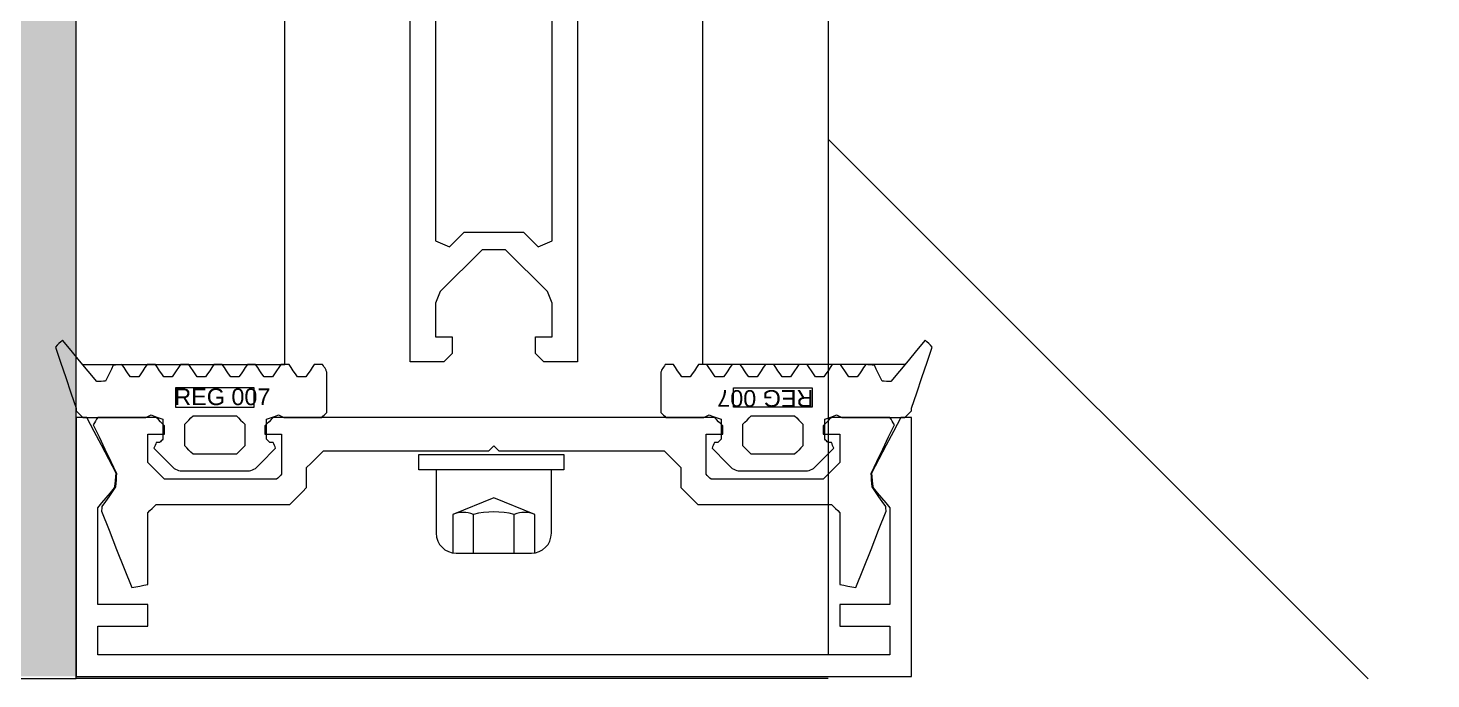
# Model space of a CAD drawing. Header units: millimetres. Extents: x -68946 to 690821, y -552984 to 293768.
# Drawn here: x 132755 to 132839, y -218780.9 to -218742 of the extents above; entities that cross this region are included whole.
import ezdxf

# ---------------------------------------------------------------- set-up
doc = ezdxf.new("R2010")
doc.units = ezdxf.units.MM
for name, color, linetype, lineweight in [('A-GLAZ-CWMG-MCUT', 250, 'Continuous', 9), ('A-GLAZ-CWMG-OTLN', 250, 'Continuous', 5), ('G-XREF-____-OTLN', 250, 'Continuous', 9), ('I-WALL-____-OTLN', 250, 'Continuous', 9), ('S-COLS-____-MCUT', 250, 'Continuous', 25), ('S-COLS-____-OTLN', 250, 'Continuous', 9)]:
    doc.layers.add(name, color=color, linetype=linetype, lineweight=lineweight)
doc.styles.add('Arial', font='arial.ttf', dxfattribs={"height": 1})

# ---------------------------------------------------------------- blocks, each defined once
blk = doc.blocks.new('Прямоугольный импост - Рядовой 50х200-40428490-АР1_Маркировочный план 3 этажа секция 2_3')
at = {"layer": 'A-GLAZ-CWMG-OTLN'}
blk.add_hatch(color=10, dxfattribs=at).paths.add_polyline_path([(82100, 39775.024), (83085, 39775.154), (83085, 39975.024), (82100, 39975.024), (82100, 39775.154)])
at = {"layer": 'A-GLAZ-CWMG-MCUT', "lineweight": 5}
for p, q in [((83085, 39775.024), (83085, 39839.168)), ((82100, 39775.024), (83085, 39775.024))]:
    blk.add_line(p, q, dxfattribs=at)
blk = doc.blocks.new('Прямоугольный импост - 200_dwg-17677014-АР1_Маркировочный план 3 этажа секция 2_3')
at = {"layer": 'G-XREF-____-OTLN'}
for p, q in [((227995.227, 196719.511), (227995.227, 196721.831)), ((227997.677, 196719.511), (227997.677, 196721.831)), ((227994.193, 196719.511), (227998.711, 196719.511))]:
    blk.add_line(p, q, dxfattribs=at)
at = {"layer": 'G-XREF-____-OTLN', "flags": 128}
for points in [[(228001.452, 196764.968), (228001.452, 196730.967), (227999.452, 196730.967), (227998.952, 196731.467), (227998.952, 196732.467), (227999.952, 196732.467), (227999.952, 196734.468), (227999.659, 196735.175), (227997.159, 196737.675), (227995.745, 196737.675), (227993.245, 196735.175), (227992.952, 196734.468), (227992.952, 196732.467), (227993.952, 196732.467), (227993.952, 196731.467), (227993.452, 196730.967), (227991.452, 196730.967), (227991.452, 196764.968)], [(227971.852, 196730.798), (227983.952, 196730.798), (227983.952, 196772.798), (227982.452, 196772.798)], [(228021.053, 196730.798), (228008.952, 196730.798), (228008.952, 196772.798), (228010.452, 196772.798)], [(227970.64, 196732.263), (227970.534, 196732.159), (227970.427, 196732.055), (227970.321, 196731.951), (227970.214, 196731.847)], [(227970.214, 196731.847), (227970.524, 196730.934), (227970.833, 196730.021), (227971.143, 196729.109), (227971.452, 196728.196)], [(227972.687, 196729.788), (227972.176, 196730.407), (227971.664, 196731.025), (227971.152, 196731.644), (227970.64, 196732.263)], [(228022.264, 196732.263), (228021.752, 196731.644), (228021.241, 196731.025), (228020.729, 196730.407), (228020.217, 196729.788)], [(228021.452, 196728.196), (228021.762, 196729.109), (228022.071, 196730.021), (228022.381, 196730.934), (228022.69, 196731.847)], [(228022.69, 196731.847), (228022.584, 196731.951), (228022.477, 196732.055), (228022.371, 196732.159), (228022.264, 196732.263)], [(227973.682, 196730.759), (227973.567, 196730.519), (227973.452, 196730.279), (227973.338, 196730.039), (227973.223, 196729.8)], [(227974.2, 196730.798), (227974.07, 196730.788), (227973.941, 196730.778), (227973.811, 196730.768), (227973.682, 196730.759)], [(227974.705, 196730.06), (227974.578, 196730.244), (227974.452, 196730.429), (227974.326, 196730.614), (227974.2, 196730.798)], [(227975.2, 196730.06), (227975.076, 196730.06), (227974.952, 196730.06), (227974.828, 196730.06), (227974.705, 196730.06)], [(227975.705, 196730.798), (227975.578, 196730.614), (227975.452, 196730.429), (227975.326, 196730.244), (227975.2, 196730.06)], [(227976.2, 196730.798), (227976.076, 196730.798), (227975.952, 196730.798), (227975.828, 196730.798), (227975.705, 196730.798)], [(227976.705, 196730.06), (227976.578, 196730.244), (227976.452, 196730.429), (227976.326, 196730.614), (227976.2, 196730.798)], [(227977.2, 196730.06), (227977.076, 196730.06), (227976.952, 196730.06), (227976.828, 196730.06), (227976.705, 196730.06)], [(227977.705, 196730.798), (227977.578, 196730.614), (227977.452, 196730.429), (227977.326, 196730.244), (227977.2, 196730.06)], [(227978.2, 196730.798), (227978.076, 196730.798), (227977.952, 196730.798), (227977.828, 196730.798), (227977.705, 196730.798)], [(227978.705, 196730.06), (227978.578, 196730.244), (227978.452, 196730.429), (227978.326, 196730.614), (227978.2, 196730.798)], [(227979.2, 196730.06), (227979.076, 196730.06), (227978.952, 196730.06), (227978.828, 196730.06), (227978.705, 196730.06)], [(227979.705, 196730.798), (227979.578, 196730.614), (227979.452, 196730.429), (227979.326, 196730.244), (227979.2, 196730.06)], [(227980.2, 196730.798), (227980.076, 196730.798), (227979.952, 196730.798), (227979.828, 196730.798), (227979.705, 196730.798)], [(227980.705, 196730.06), (227980.578, 196730.244), (227980.452, 196730.429), (227980.326, 196730.614), (227980.2, 196730.798)], [(227981.2, 196730.06), (227981.076, 196730.06), (227980.952, 196730.06), (227980.828, 196730.06), (227980.705, 196730.06)], [(227981.705, 196730.798), (227981.578, 196730.614), (227981.452, 196730.429), (227981.326, 196730.244), (227981.2, 196730.06)], [(227982.2, 196730.798), (227982.076, 196730.798), (227981.952, 196730.798), (227981.828, 196730.798), (227981.705, 196730.798)], [(227982.705, 196730.06), (227982.578, 196730.244), (227982.452, 196730.429), (227982.326, 196730.614), (227982.2, 196730.798)], [(227983.2, 196730.06), (227983.076, 196730.06), (227982.952, 196730.06), (227982.828, 196730.06), (227982.705, 196730.06)], [(227983.705, 196730.798), (227983.578, 196730.614), (227983.452, 196730.429), (227983.326, 196730.244), (227983.2, 196730.06)], [(227984.2, 196730.798), (227984.076, 196730.798), (227983.952, 196730.798), (227983.828, 196730.798), (227983.705, 196730.798)], [(227984.705, 196730.06), (227984.578, 196730.244), (227984.452, 196730.429), (227984.326, 196730.614), (227984.2, 196730.798)], [(227985.2, 196730.06), (227985.076, 196730.06), (227984.952, 196730.06), (227984.828, 196730.06), (227984.705, 196730.06)], [(227985.705, 196730.798), (227985.578, 196730.614), (227985.452, 196730.429), (227985.326, 196730.244), (227985.2, 196730.06)], [(227986.2, 196730.798), (227986.076, 196730.798), (227985.952, 196730.798), (227985.828, 196730.798), (227985.705, 196730.798)], [(227986.4, 196730.506), (227986.35, 196730.579), (227986.3, 196730.652), (227986.25, 196730.725), (227986.2, 196730.798)], [(227986.452, 196730.336), (227986.439, 196730.379), (227986.426, 196730.421), (227986.413, 196730.463), (227986.4, 196730.506)], [(227986.452, 196727.929), (227986.452, 196728.531), (227986.452, 196729.133), (227986.452, 196729.735), (227986.452, 196730.336)], [(228006.505, 196730.506), (228006.491, 196730.463), (228006.478, 196730.421), (228006.465, 196730.379), (228006.452, 196730.336)], [(228006.452, 196730.336), (228006.452, 196729.735), (228006.452, 196729.133), (228006.452, 196728.531), (228006.452, 196727.929)], [(228006.705, 196730.798), (228006.655, 196730.725), (228006.605, 196730.652), (228006.555, 196730.579), (228006.505, 196730.506)], [(228007.2, 196730.798), (228007.076, 196730.798), (228006.952, 196730.798), (228006.828, 196730.798), (228006.705, 196730.798)], [(228007.705, 196730.06), (228007.578, 196730.244), (228007.452, 196730.429), (228007.326, 196730.614), (228007.2, 196730.798)], [(228008.2, 196730.06), (228008.076, 196730.06), (228007.952, 196730.06), (228007.828, 196730.06), (228007.705, 196730.06)], [(228008.705, 196730.798), (228008.578, 196730.614), (228008.452, 196730.429), (228008.326, 196730.244), (228008.2, 196730.06)], [(228009.2, 196730.798), (228009.076, 196730.798), (228008.952, 196730.798), (228008.828, 196730.798), (228008.705, 196730.798)], [(228009.705, 196730.06), (228009.578, 196730.244), (228009.452, 196730.429), (228009.326, 196730.614), (228009.2, 196730.798)], [(228010.2, 196730.06), (228010.076, 196730.06), (228009.952, 196730.06), (228009.828, 196730.06), (228009.705, 196730.06)], [(228010.705, 196730.798), (228010.578, 196730.614), (228010.452, 196730.429), (228010.326, 196730.244), (228010.2, 196730.06)], [(228011.2, 196730.798), (228011.076, 196730.798), (228010.952, 196730.798), (228010.828, 196730.798), (228010.705, 196730.798)], [(228011.705, 196730.06), (228011.578, 196730.244), (228011.452, 196730.429), (228011.326, 196730.614), (228011.2, 196730.798)], [(228012.2, 196730.06), (228012.076, 196730.06), (228011.952, 196730.06), (228011.828, 196730.06), (228011.705, 196730.06)], [(228012.705, 196730.798), (228012.578, 196730.614), (228012.452, 196730.429), (228012.326, 196730.244), (228012.2, 196730.06)], [(228013.2, 196730.798), (228013.076, 196730.798), (228012.952, 196730.798), (228012.828, 196730.798), (228012.705, 196730.798)], [(228013.705, 196730.06), (228013.578, 196730.244), (228013.452, 196730.429), (228013.326, 196730.614), (228013.2, 196730.798)], [(228014.2, 196730.06), (228014.076, 196730.06), (228013.952, 196730.06), (228013.828, 196730.06), (228013.705, 196730.06)], [(228014.705, 196730.798), (228014.578, 196730.614), (228014.452, 196730.429), (228014.326, 196730.244), (228014.2, 196730.06)], [(228015.2, 196730.798), (228015.076, 196730.798), (228014.952, 196730.798), (228014.828, 196730.798), (228014.705, 196730.798)], [(228015.705, 196730.06), (228015.578, 196730.244), (228015.452, 196730.429), (228015.326, 196730.614), (228015.2, 196730.798)], [(228016.2, 196730.06), (228016.076, 196730.06), (228015.952, 196730.06), (228015.828, 196730.06), (228015.705, 196730.06)], [(228016.705, 196730.798), (228016.578, 196730.614), (228016.452, 196730.429), (228016.326, 196730.244), (228016.2, 196730.06)], [(228017.2, 196730.798), (228017.076, 196730.798), (228016.952, 196730.798), (228016.828, 196730.798), (228016.705, 196730.798)], [(228017.705, 196730.06), (228017.578, 196730.244), (228017.452, 196730.429), (228017.326, 196730.614), (228017.2, 196730.798)], [(228018.2, 196730.06), (228018.076, 196730.06), (228017.952, 196730.06), (228017.828, 196730.06), (228017.705, 196730.06)], [(228018.705, 196730.798), (228018.578, 196730.614), (228018.452, 196730.429), (228018.326, 196730.244), (228018.2, 196730.06)], [(228019.223, 196730.759), (228019.093, 196730.768), (228018.964, 196730.778), (228018.834, 196730.788), (228018.705, 196730.798)], [(228019.682, 196729.8), (228019.567, 196730.039), (228019.452, 196730.279), (228019.338, 196730.519), (228019.223, 196730.759)], [(227973.223, 196729.8), (227973.089, 196729.797), (227972.955, 196729.794), (227972.821, 196729.791), (227972.687, 196729.788)], [(228020.217, 196729.788), (228020.083, 196729.791), (228019.949, 196729.794), (228019.815, 196729.797), (228019.682, 196729.8)], [(227971.452, 196728.196), (227971.452, 196728.154), (227971.452, 196728.113), (227971.452, 196728.071), (227971.452, 196728.029)], [(227971.452, 196728.029), (227971.552, 196727.929), (227971.652, 196727.829), (227971.752, 196727.729), (227971.852, 196727.629)], [(227972.093, 196727.629), (227971.933, 196727.629), (227971.772, 196727.629), (227971.612, 196727.629), (227971.452, 196727.629)], [(227971.452, 196727.629), (227971.452, 196723.754), (227971.452, 196719.879), (227971.452, 196716.004), (227971.452, 196712.129)], [(227971.852, 196727.629), (227972.796, 196727.629), (227973.739, 196727.629), (227974.682, 196727.629), (227975.626, 196727.629)], [(227973.859, 196724.304), (227973.417, 196725.136), (227972.976, 196725.967), (227972.534, 196726.798), (227972.093, 196727.629)], [(227972.752, 196727.629), (227972.684, 196727.522), (227972.617, 196727.415), (227972.549, 196727.307), (227972.481, 196727.2)], [(227976.252, 196727.629), (227975.377, 196727.629), (227974.502, 196727.629), (227973.627, 196727.629), (227972.752, 196727.629)], [(227975.626, 196727.629), (227975.704, 196727.667), (227975.782, 196727.705), (227975.861, 196727.742), (227975.939, 196727.78)], [(227975.939, 196727.78), (227976.117, 196727.718), (227976.296, 196727.656), (227976.474, 196727.594), (227976.652, 196727.531)], [(227976.752, 196727.129), (227976.627, 196727.254), (227976.502, 196727.379), (227976.377, 196727.504), (227976.252, 196727.629)], [(227976.652, 196727.531), (227976.652, 196727.231), (227976.652, 196726.93), (227976.652, 196726.63), (227976.652, 196726.329)], [(227977.952, 196727.229), (227978.077, 196727.354), (227978.202, 196727.479), (227978.327, 196727.604), (227978.452, 196727.729)], [(227978.452, 196727.729), (227979.102, 196727.729), (227979.752, 196727.729), (227980.402, 196727.729), (227981.052, 196727.729)], [(227981.052, 196727.729), (227981.177, 196727.604), (227981.302, 196727.479), (227981.427, 196727.354), (227981.552, 196727.229)], [(227983.252, 196727.629), (227983.127, 196727.504), (227983.002, 196727.379), (227982.877, 196727.254), (227982.752, 196727.129)], [(227982.852, 196727.531), (227983.031, 196727.594), (227983.209, 196727.656), (227983.387, 196727.718), (227983.565, 196727.78)], [(227982.852, 196726.329), (227982.852, 196726.63), (227982.852, 196726.93), (227982.852, 196727.231), (227982.852, 196727.531)], [(228009.652, 196727.629), (228003.052, 196727.629), (227996.452, 196727.629), (227989.852, 196727.629), (227983.252, 196727.629)], [(227983.565, 196727.78), (227983.644, 196727.742), (227983.722, 196727.705), (227983.8, 196727.667), (227983.879, 196727.629)], [(227983.879, 196727.629), (227984.447, 196727.629), (227985.015, 196727.629), (227985.584, 196727.629), (227986.152, 196727.629)], [(227986.152, 196727.629), (227986.227, 196727.704), (227986.302, 196727.779), (227986.377, 196727.854), (227986.452, 196727.929)], [(228006.452, 196727.929), (228006.527, 196727.854), (228006.602, 196727.779), (228006.677, 196727.704), (228006.752, 196727.629)], [(228006.752, 196727.629), (228007.321, 196727.629), (228007.889, 196727.629), (228008.457, 196727.629), (228009.026, 196727.629)], [(228009.026, 196727.629), (228009.104, 196727.667), (228009.182, 196727.705), (228009.261, 196727.742), (228009.339, 196727.78)], [(228009.339, 196727.78), (228009.517, 196727.718), (228009.696, 196727.656), (228009.874, 196727.594), (228010.052, 196727.531)], [(228010.152, 196727.129), (228010.027, 196727.254), (228009.902, 196727.379), (228009.777, 196727.504), (228009.652, 196727.629)], [(228010.052, 196727.531), (228010.052, 196727.231), (228010.052, 196726.93), (228010.052, 196726.63), (228010.052, 196726.329)], [(228011.352, 196727.229), (228011.477, 196727.354), (228011.602, 196727.479), (228011.727, 196727.604), (228011.852, 196727.729)], [(228011.852, 196727.729), (228012.502, 196727.729), (228013.152, 196727.729), (228013.802, 196727.729), (228014.452, 196727.729)], [(228014.452, 196727.729), (228014.577, 196727.604), (228014.702, 196727.479), (228014.827, 196727.354), (228014.952, 196727.229)], [(228016.652, 196727.629), (228016.527, 196727.504), (228016.402, 196727.379), (228016.277, 196727.254), (228016.152, 196727.129)], [(228016.252, 196727.531), (228016.431, 196727.594), (228016.609, 196727.656), (228016.787, 196727.718), (228016.965, 196727.78)], [(228016.252, 196726.329), (228016.252, 196726.63), (228016.252, 196726.93), (228016.252, 196727.231), (228016.252, 196727.531)], [(228020.152, 196727.629), (228019.277, 196727.629), (228018.402, 196727.629), (228017.527, 196727.629), (228016.652, 196727.629)], [(228016.965, 196727.78), (228017.044, 196727.742), (228017.122, 196727.705), (228017.2, 196727.667), (228017.279, 196727.629)], [(228017.279, 196727.629), (228018.222, 196727.629), (228019.165, 196727.629), (228020.109, 196727.629), (228021.052, 196727.629)], [(228020.812, 196727.629), (228020.37, 196726.798), (228019.929, 196725.967), (228019.487, 196725.136), (228019.046, 196724.304)], [(228020.423, 196727.2), (228020.355, 196727.307), (228020.288, 196727.415), (228020.22, 196727.522), (228020.152, 196727.629)], [(228021.452, 196727.629), (228021.292, 196727.629), (228021.132, 196727.629), (228020.972, 196727.629), (228020.812, 196727.629)], [(228021.052, 196727.629), (228021.152, 196727.729), (228021.252, 196727.829), (228021.352, 196727.929), (228021.452, 196728.029)], [(228021.452, 196728.029), (228021.452, 196728.071), (228021.452, 196728.113), (228021.452, 196728.154), (228021.452, 196728.196)], [(228021.452, 196712.129), (228021.452, 196716.004), (228021.452, 196719.879), (228021.452, 196723.754), (228021.452, 196727.629)], [(227972.481, 196727.2), (227972.83, 196726.468), (227973.178, 196725.736), (227973.526, 196725.005), (227973.875, 196724.273)], [(227976.752, 196726.629), (227976.752, 196726.754), (227976.752, 196726.879), (227976.752, 196727.004), (227976.752, 196727.129)], [(227977.952, 196725.929), (227977.952, 196726.254), (227977.952, 196726.579), (227977.952, 196726.904), (227977.952, 196727.229)], [(227981.552, 196727.229), (227981.552, 196726.904), (227981.552, 196726.579), (227981.552, 196726.254), (227981.552, 196725.929)], [(227982.752, 196727.129), (227982.752, 196727.004), (227982.752, 196726.879), (227982.752, 196726.754), (227982.752, 196726.629)], [(228010.152, 196726.629), (228010.152, 196726.754), (228010.152, 196726.879), (228010.152, 196727.004), (228010.152, 196727.129)], [(228011.352, 196725.929), (228011.352, 196726.254), (228011.352, 196726.579), (228011.352, 196726.904), (228011.352, 196727.229)], [(228014.952, 196727.229), (228014.952, 196726.904), (228014.952, 196726.579), (228014.952, 196726.254), (228014.952, 196725.929)], [(228016.152, 196727.129), (228016.152, 196727.004), (228016.152, 196726.879), (228016.152, 196726.754), (228016.152, 196726.629)], [(228019.03, 196724.273), (228019.378, 196725.005), (228019.726, 196725.736), (228020.075, 196726.468), (228020.423, 196727.2)], [(227975.752, 196724.929), (227975.752, 196725.354), (227975.752, 196725.779), (227975.752, 196726.204), (227975.752, 196726.629)], [(227975.752, 196726.629), (227976.002, 196726.629), (227976.252, 196726.629), (227976.502, 196726.629), (227976.752, 196726.629)], [(227976.252, 196726.129), (227976.217, 196726.044), (227976.182, 196725.958), (227976.146, 196725.873), (227976.111, 196725.788)], [(227976.452, 196726.129), (227976.402, 196726.129), (227976.352, 196726.129), (227976.302, 196726.129), (227976.252, 196726.129)], [(227976.652, 196726.329), (227976.602, 196726.279), (227976.552, 196726.229), (227976.502, 196726.179), (227976.452, 196726.129)], [(227978.452, 196725.429), (227978.327, 196725.554), (227978.202, 196725.679), (227978.077, 196725.804), (227977.952, 196725.929)], [(227981.552, 196725.929), (227981.427, 196725.804), (227981.302, 196725.679), (227981.177, 196725.554), (227981.052, 196725.429)], [(227982.752, 196726.629), (227983.002, 196726.629), (227983.252, 196726.629), (227983.502, 196726.629), (227983.752, 196726.629)], [(227983.052, 196726.129), (227983.002, 196726.179), (227982.952, 196726.229), (227982.902, 196726.279), (227982.852, 196726.329)], [(227983.252, 196726.129), (227983.202, 196726.129), (227983.152, 196726.129), (227983.102, 196726.129), (227983.052, 196726.129)], [(227983.394, 196725.788), (227983.358, 196725.873), (227983.323, 196725.958), (227983.288, 196726.044), (227983.252, 196726.129)], [(227983.752, 196726.629), (227983.752, 196726.029), (227983.752, 196725.429), (227983.752, 196724.829), (227983.752, 196724.229)], [(227996.152, 196725.629), (227996.227, 196725.704), (227996.302, 196725.779), (227996.377, 196725.854), (227996.452, 196725.929)], [(227996.452, 196725.929), (227996.527, 196725.854), (227996.602, 196725.779), (227996.677, 196725.704), (227996.752, 196725.629)], [(228009.152, 196724.229), (228009.152, 196724.829), (228009.152, 196725.429), (228009.152, 196726.029), (228009.152, 196726.629)], [(228009.152, 196726.629), (228009.402, 196726.629), (228009.652, 196726.629), (228009.902, 196726.629), (228010.152, 196726.629)], [(228009.652, 196726.129), (228009.617, 196726.044), (228009.582, 196725.958), (228009.546, 196725.873), (228009.511, 196725.788)], [(228009.852, 196726.129), (228009.802, 196726.129), (228009.752, 196726.129), (228009.702, 196726.129), (228009.652, 196726.129)], [(228010.052, 196726.329), (228010.002, 196726.279), (228009.952, 196726.229), (228009.902, 196726.179), (228009.852, 196726.129)], [(228011.852, 196725.429), (228011.727, 196725.554), (228011.602, 196725.679), (228011.477, 196725.804), (228011.352, 196725.929)], [(228014.952, 196725.929), (228014.827, 196725.804), (228014.702, 196725.679), (228014.577, 196725.554), (228014.452, 196725.429)], [(228016.152, 196726.629), (228016.402, 196726.629), (228016.652, 196726.629), (228016.902, 196726.629), (228017.152, 196726.629)], [(228016.452, 196726.129), (228016.402, 196726.179), (228016.352, 196726.229), (228016.302, 196726.279), (228016.252, 196726.329)], [(228016.652, 196726.129), (228016.602, 196726.129), (228016.552, 196726.129), (228016.502, 196726.129), (228016.452, 196726.129)], [(228016.794, 196725.788), (228016.758, 196725.873), (228016.723, 196725.958), (228016.688, 196726.044), (228016.652, 196726.129)], [(228017.152, 196726.629), (228017.152, 196726.204), (228017.152, 196725.779), (228017.152, 196725.354), (228017.152, 196724.929)], [(227976.111, 196725.788), (227976.414, 196725.485), (227976.717, 196725.182), (227977.02, 196724.879), (227977.323, 196724.575)], [(227981.052, 196725.429), (227980.402, 196725.429), (227979.752, 196725.429), (227979.102, 196725.429), (227978.452, 196725.429)], [(227982.182, 196724.575), (227982.485, 196724.879), (227982.788, 196725.182), (227983.091, 196725.485), (227983.394, 196725.788)], [(227985.252, 196724.629), (227985.502, 196724.879), (227985.752, 196725.129), (227986.002, 196725.379), (227986.252, 196725.629)], [(227986.252, 196725.629), (227988.727, 196725.629), (227991.202, 196725.629), (227993.677, 196725.629), (227996.152, 196725.629)], [(227996.752, 196725.629), (227999.227, 196725.629), (228001.702, 196725.629), (228004.177, 196725.629), (228006.652, 196725.629)], [(228006.652, 196725.629), (228006.902, 196725.379), (228007.152, 196725.129), (228007.402, 196724.879), (228007.652, 196724.629)], [(228009.511, 196725.788), (228009.814, 196725.485), (228010.117, 196725.182), (228010.42, 196724.879), (228010.723, 196724.575)], [(228014.452, 196725.429), (228013.802, 196725.429), (228013.152, 196725.429), (228012.502, 196725.429), (228011.852, 196725.429)], [(228015.582, 196724.575), (228015.885, 196724.879), (228016.188, 196725.182), (228016.491, 196725.485), (228016.794, 196725.788)], [(227973.761, 196723.409), (227973.785, 196723.633), (227973.81, 196723.857), (227973.834, 196724.081), (227973.859, 196724.304)], [(227973.875, 196724.273), (227973.859, 196724.074), (227973.843, 196723.875), (227973.828, 196723.676), (227973.812, 196723.477)], [(227976.752, 196723.929), (227976.502, 196724.179), (227976.252, 196724.429), (227976.002, 196724.679), (227975.752, 196724.929)], [(227977.323, 196724.575), (227977.411, 196724.539), (227977.5, 196724.502), (227977.588, 196724.466), (227977.676, 196724.429)], [(227977.676, 196724.429), (227978.714, 196724.429), (227979.752, 196724.429), (227980.79, 196724.429), (227981.828, 196724.429)], [(227981.828, 196724.429), (227981.916, 196724.466), (227982.005, 196724.502), (227982.093, 196724.539), (227982.182, 196724.575)], [(227983.752, 196724.229), (227983.677, 196724.154), (227983.602, 196724.079), (227983.527, 196724.004), (227983.452, 196723.929)], [(227985.252, 196723.429), (227985.252, 196723.729), (227985.252, 196724.029), (227985.252, 196724.329), (227985.252, 196724.629)], [(227999.897, 196720.696), (227999.897, 196724.496), (227993.008, 196724.496), (227993.008, 196720.696)], [(228007.652, 196724.629), (228007.652, 196724.329), (228007.652, 196724.029), (228007.652, 196723.729), (228007.652, 196723.429)], [(228009.452, 196723.929), (228009.377, 196724.004), (228009.302, 196724.079), (228009.227, 196724.154), (228009.152, 196724.229)], [(228010.723, 196724.575), (228010.811, 196724.539), (228010.9, 196724.502), (228010.988, 196724.466), (228011.076, 196724.429)], [(228011.076, 196724.429), (228012.114, 196724.429), (228013.152, 196724.429), (228014.19, 196724.429), (228015.228, 196724.429)], [(228015.228, 196724.429), (228015.316, 196724.466), (228015.405, 196724.502), (228015.493, 196724.539), (228015.582, 196724.575)], [(228017.152, 196724.929), (228016.902, 196724.679), (228016.652, 196724.429), (228016.402, 196724.179), (228016.152, 196723.929)], [(228019.092, 196723.477), (228019.077, 196723.676), (228019.061, 196723.875), (228019.045, 196724.074), (228019.03, 196724.273)], [(228019.046, 196724.304), (228019.07, 196724.081), (228019.095, 196723.857), (228019.119, 196723.633), (228019.144, 196723.409)], [(227972.752, 196722.229), (227973.004, 196722.524), (227973.256, 196722.819), (227973.508, 196723.114), (227973.761, 196723.409)], [(227973.812, 196723.477), (227973.61, 196723.182), (227973.408, 196722.888), (227973.207, 196722.593), (227973.005, 196722.299)], [(227983.452, 196723.929), (227981.777, 196723.929), (227980.102, 196723.929), (227978.427, 196723.929), (227976.752, 196723.929)], [(227984.252, 196722.429), (227984.502, 196722.679), (227984.752, 196722.929), (227985.002, 196723.179), (227985.252, 196723.429)], [(228007.652, 196723.429), (228007.902, 196723.179), (228008.152, 196722.929), (228008.402, 196722.679), (228008.652, 196722.429)], [(228016.152, 196723.929), (228014.477, 196723.929), (228012.802, 196723.929), (228011.127, 196723.929), (228009.452, 196723.929)], [(228019.9, 196722.299), (228019.698, 196722.593), (228019.496, 196722.888), (228019.294, 196723.182), (228019.092, 196723.477)], [(228019.144, 196723.409), (228019.396, 196723.114), (228019.648, 196722.819), (228019.9, 196722.524), (228020.152, 196722.229)], [(227998.902, 196719.511), (227998.902, 196721.831), (227996.452, 196722.814), (227994.002, 196721.831), (227994.002, 196719.511)], [(227972.752, 196716.429), (227972.752, 196717.879), (227972.752, 196719.329), (227972.752, 196720.779), (227972.752, 196722.229)], [(227973.005, 196722.299), (227972.997, 196722.229), (227972.989, 196722.159), (227972.981, 196722.088), (227972.973, 196722.018)], [(227972.973, 196722.018), (227973.427, 196720.875), (227973.88, 196719.732), (227974.334, 196718.588), (227974.787, 196717.445)], [(227975.752, 196721.929), (227975.877, 196722.054), (227976.002, 196722.179), (227976.127, 196722.304), (227976.252, 196722.429)], [(227975.752, 196717.629), (227975.752, 196718.704), (227975.752, 196719.779), (227975.752, 196720.854), (227975.752, 196721.929)], [(227976.252, 196722.429), (227978.252, 196722.429), (227980.252, 196722.429), (227982.252, 196722.429), (227984.252, 196722.429)], [(228008.652, 196722.429), (228010.652, 196722.429), (228012.652, 196722.429), (228014.652, 196722.429), (228016.652, 196722.429)], [(228016.652, 196722.429), (228016.777, 196722.304), (228016.902, 196722.179), (228017.027, 196722.054), (228017.152, 196721.929)], [(228017.152, 196721.929), (228017.152, 196720.854), (228017.152, 196719.779), (228017.152, 196718.704), (228017.152, 196717.629)], [(228018.117, 196717.445), (228018.571, 196718.588), (228019.024, 196719.732), (228019.478, 196720.875), (228019.931, 196722.018)], [(228019.931, 196722.018), (228019.923, 196722.088), (228019.915, 196722.159), (228019.908, 196722.229), (228019.9, 196722.299)], [(228020.152, 196722.229), (228020.152, 196720.779), (228020.152, 196719.329), (228020.152, 196717.879), (228020.152, 196716.429)], [(227974.787, 196717.445), (227975.029, 196717.491), (227975.27, 196717.537), (227975.511, 196717.583), (227975.752, 196717.629)], [(228017.152, 196717.629), (228017.393, 196717.583), (228017.635, 196717.537), (228017.876, 196717.491), (228018.117, 196717.445)], [(227975.752, 196716.429), (227975.002, 196716.429), (227974.252, 196716.429), (227973.502, 196716.429), (227972.752, 196716.429)], [(227975.752, 196715.129), (227975.752, 196715.454), (227975.752, 196715.779), (227975.752, 196716.104), (227975.752, 196716.429)], [(228020.152, 196716.429), (228019.402, 196716.429), (228018.652, 196716.429), (228017.902, 196716.429), (228017.152, 196716.429)], [(228017.152, 196716.429), (228017.152, 196716.104), (228017.152, 196715.779), (228017.152, 196715.454), (228017.152, 196715.129)], [(227972.752, 196713.429), (227972.752, 196713.854), (227972.752, 196714.279), (227972.752, 196714.704), (227972.752, 196715.129)], [(227972.752, 196715.129), (227973.502, 196715.129), (227974.252, 196715.129), (227975.002, 196715.129), (227975.752, 196715.129)], [(228017.152, 196715.129), (228017.902, 196715.129), (228018.652, 196715.129), (228019.402, 196715.129), (228020.152, 196715.129)], [(228020.152, 196715.129), (228020.152, 196714.704), (228020.152, 196714.279), (228020.152, 196713.854), (228020.152, 196713.429)], [(228020.152, 196713.429), (228008.302, 196713.429), (227996.452, 196713.429), (227984.602, 196713.429), (227972.752, 196713.429)], [(227971.452, 196712.129), (227983.952, 196712.129), (227996.452, 196712.129), (228008.952, 196712.129), (228021.452, 196712.129)]]:
    blk.add_lwpolyline(points, dxfattribs=at)
for points in [[(227998.22, 196738.735), (227999.099, 196737.857), (227999.952, 196738.21), (227999.952, 196761.468), (227999.659, 196762.175), (227997.159, 196764.675), (227995.745, 196764.675), (227993.245, 196762.175), (227992.952, 196761.468), (227992.952, 196738.21), (227993.806, 196737.857), (227994.684, 196738.735)], [(227982.102, 196728.241), (227982.102, 196729.41), (227977.402, 196729.41), (227977.402, 196728.241)], [(228010.802, 196728.241), (228010.802, 196729.41), (228015.502, 196729.41), (228015.502, 196728.241)], [(227991.956, 196724.496), (227991.956, 196725.417), (228000.648, 196725.417), (228000.648, 196724.496)]]:
    blk.add_lwpolyline(points, close=True, dxfattribs=at)
at = {"layer": 'G-XREF-____-OTLN'}
for centre, radius, start, end in [((227994.615, 196720.278), 1.669, 68.47275, 111.52725), ((227996.452, 196716.781), 5.196, 76.36435, 103.63565), ((227998.29, 196720.278), 1.669, 68.47275, 111.52725), ((227994.193, 196720.696), 1.186, 180, 270), ((227998.711, 196720.696), 1.186, 270, 0)]:
    blk.add_arc(centre, radius, start, end, dxfattribs=at)
blk = doc.blocks.new('Прямоугольный импост - 200_dwg-V207-АР1_Маркировочный план 3 этажа секция 2_3')
at = {"layer": 'G-XREF-____-OTLN'}
for p, q in [((227995.227, 196719.511), (227995.227, 196721.831)), ((227997.677, 196719.511), (227997.677, 196721.831)), ((227994.193, 196719.511), (227998.711, 196719.511))]:
    blk.add_line(p, q, dxfattribs=at)
at = {"layer": 'G-XREF-____-OTLN', "flags": 128}
for points in [[(228001.452, 196764.968), (228001.452, 196730.967), (227999.452, 196730.967), (227998.952, 196731.467), (227998.952, 196732.467), (227999.952, 196732.467), (227999.952, 196734.468), (227999.659, 196735.175), (227997.159, 196737.675), (227995.745, 196737.675), (227993.245, 196735.175), (227992.952, 196734.468), (227992.952, 196732.467), (227993.952, 196732.467), (227993.952, 196731.467), (227993.452, 196730.967), (227991.452, 196730.967), (227991.452, 196764.968)], [(227971.852, 196730.798), (227983.952, 196730.798), (227983.952, 196772.798), (227982.452, 196772.798)], [(228021.053, 196730.798), (228008.952, 196730.798), (228008.952, 196772.798), (228010.452, 196772.798)], [(227970.64, 196732.263), (227970.534, 196732.159), (227970.427, 196732.055), (227970.321, 196731.951), (227970.214, 196731.847)], [(227970.214, 196731.847), (227970.524, 196730.934), (227970.833, 196730.021), (227971.143, 196729.109), (227971.452, 196728.196)], [(227972.687, 196729.788), (227972.176, 196730.407), (227971.664, 196731.025), (227971.152, 196731.644), (227970.64, 196732.263)], [(228022.264, 196732.263), (228021.752, 196731.644), (228021.241, 196731.025), (228020.729, 196730.407), (228020.217, 196729.788)], [(228021.452, 196728.196), (228021.762, 196729.109), (228022.071, 196730.021), (228022.381, 196730.934), (228022.69, 196731.847)], [(228022.69, 196731.847), (228022.584, 196731.951), (228022.477, 196732.055), (228022.371, 196732.159), (228022.264, 196732.263)], [(227973.682, 196730.759), (227973.567, 196730.519), (227973.452, 196730.279), (227973.338, 196730.039), (227973.223, 196729.8)], [(227974.2, 196730.798), (227974.07, 196730.788), (227973.941, 196730.778), (227973.811, 196730.768), (227973.682, 196730.759)], [(227974.705, 196730.06), (227974.578, 196730.244), (227974.452, 196730.429), (227974.326, 196730.614), (227974.2, 196730.798)], [(227975.2, 196730.06), (227975.076, 196730.06), (227974.952, 196730.06), (227974.828, 196730.06), (227974.705, 196730.06)], [(227975.705, 196730.798), (227975.578, 196730.614), (227975.452, 196730.429), (227975.326, 196730.244), (227975.2, 196730.06)], [(227976.2, 196730.798), (227976.076, 196730.798), (227975.952, 196730.798), (227975.828, 196730.798), (227975.705, 196730.798)], [(227976.705, 196730.06), (227976.578, 196730.244), (227976.452, 196730.429), (227976.326, 196730.614), (227976.2, 196730.798)], [(227977.2, 196730.06), (227977.076, 196730.06), (227976.952, 196730.06), (227976.828, 196730.06), (227976.705, 196730.06)], [(227977.705, 196730.798), (227977.578, 196730.614), (227977.452, 196730.429), (227977.326, 196730.244), (227977.2, 196730.06)], [(227978.2, 196730.798), (227978.076, 196730.798), (227977.952, 196730.798), (227977.828, 196730.798), (227977.705, 196730.798)], [(227978.705, 196730.06), (227978.578, 196730.244), (227978.452, 196730.429), (227978.326, 196730.614), (227978.2, 196730.798)], [(227979.2, 196730.06), (227979.076, 196730.06), (227978.952, 196730.06), (227978.828, 196730.06), (227978.705, 196730.06)], [(227979.705, 196730.798), (227979.578, 196730.614), (227979.452, 196730.429), (227979.326, 196730.244), (227979.2, 196730.06)], [(227980.2, 196730.798), (227980.076, 196730.798), (227979.952, 196730.798), (227979.828, 196730.798), (227979.705, 196730.798)], [(227980.705, 196730.06), (227980.578, 196730.244), (227980.452, 196730.429), (227980.326, 196730.614), (227980.2, 196730.798)], [(227981.2, 196730.06), (227981.076, 196730.06), (227980.952, 196730.06), (227980.828, 196730.06), (227980.705, 196730.06)], [(227981.705, 196730.798), (227981.578, 196730.614), (227981.452, 196730.429), (227981.326, 196730.244), (227981.2, 196730.06)], [(227982.2, 196730.798), (227982.076, 196730.798), (227981.952, 196730.798), (227981.828, 196730.798), (227981.705, 196730.798)], [(227982.705, 196730.06), (227982.578, 196730.244), (227982.452, 196730.429), (227982.326, 196730.614), (227982.2, 196730.798)], [(227983.2, 196730.06), (227983.076, 196730.06), (227982.952, 196730.06), (227982.828, 196730.06), (227982.705, 196730.06)], [(227983.705, 196730.798), (227983.578, 196730.614), (227983.452, 196730.429), (227983.326, 196730.244), (227983.2, 196730.06)], [(227984.2, 196730.798), (227984.076, 196730.798), (227983.952, 196730.798), (227983.828, 196730.798), (227983.705, 196730.798)], [(227984.705, 196730.06), (227984.578, 196730.244), (227984.452, 196730.429), (227984.326, 196730.614), (227984.2, 196730.798)], [(227985.2, 196730.06), (227985.076, 196730.06), (227984.952, 196730.06), (227984.828, 196730.06), (227984.705, 196730.06)], [(227985.705, 196730.798), (227985.578, 196730.614), (227985.452, 196730.429), (227985.326, 196730.244), (227985.2, 196730.06)], [(227986.2, 196730.798), (227986.076, 196730.798), (227985.952, 196730.798), (227985.828, 196730.798), (227985.705, 196730.798)], [(227986.4, 196730.506), (227986.35, 196730.579), (227986.3, 196730.652), (227986.25, 196730.725), (227986.2, 196730.798)], [(227986.452, 196730.336), (227986.439, 196730.379), (227986.426, 196730.421), (227986.413, 196730.463), (227986.4, 196730.506)], [(227986.452, 196727.929), (227986.452, 196728.531), (227986.452, 196729.133), (227986.452, 196729.735), (227986.452, 196730.336)], [(228006.505, 196730.506), (228006.491, 196730.463), (228006.478, 196730.421), (228006.465, 196730.379), (228006.452, 196730.336)], [(228006.452, 196730.336), (228006.452, 196729.735), (228006.452, 196729.133), (228006.452, 196728.531), (228006.452, 196727.929)], [(228006.705, 196730.798), (228006.655, 196730.725), (228006.605, 196730.652), (228006.555, 196730.579), (228006.505, 196730.506)], [(228007.2, 196730.798), (228007.076, 196730.798), (228006.952, 196730.798), (228006.828, 196730.798), (228006.705, 196730.798)], [(228007.705, 196730.06), (228007.578, 196730.244), (228007.452, 196730.429), (228007.326, 196730.614), (228007.2, 196730.798)], [(228008.2, 196730.06), (228008.076, 196730.06), (228007.952, 196730.06), (228007.828, 196730.06), (228007.705, 196730.06)], [(228008.705, 196730.798), (228008.578, 196730.614), (228008.452, 196730.429), (228008.326, 196730.244), (228008.2, 196730.06)], [(228009.2, 196730.798), (228009.076, 196730.798), (228008.952, 196730.798), (228008.828, 196730.798), (228008.705, 196730.798)], [(228009.705, 196730.06), (228009.578, 196730.244), (228009.452, 196730.429), (228009.326, 196730.614), (228009.2, 196730.798)], [(228010.2, 196730.06), (228010.076, 196730.06), (228009.952, 196730.06), (228009.828, 196730.06), (228009.705, 196730.06)], [(228010.705, 196730.798), (228010.578, 196730.614), (228010.452, 196730.429), (228010.326, 196730.244), (228010.2, 196730.06)], [(228011.2, 196730.798), (228011.076, 196730.798), (228010.952, 196730.798), (228010.828, 196730.798), (228010.705, 196730.798)], [(228011.705, 196730.06), (228011.578, 196730.244), (228011.452, 196730.429), (228011.326, 196730.614), (228011.2, 196730.798)], [(228012.2, 196730.06), (228012.076, 196730.06), (228011.952, 196730.06), (228011.828, 196730.06), (228011.705, 196730.06)], [(228012.705, 196730.798), (228012.578, 196730.614), (228012.452, 196730.429), (228012.326, 196730.244), (228012.2, 196730.06)], [(228013.2, 196730.798), (228013.076, 196730.798), (228012.952, 196730.798), (228012.828, 196730.798), (228012.705, 196730.798)], [(228013.705, 196730.06), (228013.578, 196730.244), (228013.452, 196730.429), (228013.326, 196730.614), (228013.2, 196730.798)], [(228014.2, 196730.06), (228014.076, 196730.06), (228013.952, 196730.06), (228013.828, 196730.06), (228013.705, 196730.06)], [(228014.705, 196730.798), (228014.578, 196730.614), (228014.452, 196730.429), (228014.326, 196730.244), (228014.2, 196730.06)], [(228015.2, 196730.798), (228015.076, 196730.798), (228014.952, 196730.798), (228014.828, 196730.798), (228014.705, 196730.798)], [(228015.705, 196730.06), (228015.578, 196730.244), (228015.452, 196730.429), (228015.326, 196730.614), (228015.2, 196730.798)], [(228016.2, 196730.06), (228016.076, 196730.06), (228015.952, 196730.06), (228015.828, 196730.06), (228015.705, 196730.06)], [(228016.705, 196730.798), (228016.578, 196730.614), (228016.452, 196730.429), (228016.326, 196730.244), (228016.2, 196730.06)], [(228017.2, 196730.798), (228017.076, 196730.798), (228016.952, 196730.798), (228016.828, 196730.798), (228016.705, 196730.798)], [(228017.705, 196730.06), (228017.578, 196730.244), (228017.452, 196730.429), (228017.326, 196730.614), (228017.2, 196730.798)], [(228018.2, 196730.06), (228018.076, 196730.06), (228017.952, 196730.06), (228017.828, 196730.06), (228017.705, 196730.06)], [(228018.705, 196730.798), (228018.578, 196730.614), (228018.452, 196730.429), (228018.326, 196730.244), (228018.2, 196730.06)], [(228019.223, 196730.759), (228019.093, 196730.768), (228018.964, 196730.778), (228018.834, 196730.788), (228018.705, 196730.798)], [(228019.682, 196729.8), (228019.567, 196730.039), (228019.452, 196730.279), (228019.338, 196730.519), (228019.223, 196730.759)], [(227973.223, 196729.8), (227973.089, 196729.797), (227972.955, 196729.794), (227972.821, 196729.791), (227972.687, 196729.788)], [(228020.217, 196729.788), (228020.083, 196729.791), (228019.949, 196729.794), (228019.815, 196729.797), (228019.682, 196729.8)], [(227971.452, 196728.196), (227971.452, 196728.154), (227971.452, 196728.113), (227971.452, 196728.071), (227971.452, 196728.029)], [(227971.452, 196728.029), (227971.552, 196727.929), (227971.652, 196727.829), (227971.752, 196727.729), (227971.852, 196727.629)], [(227972.093, 196727.629), (227971.933, 196727.629), (227971.772, 196727.629), (227971.612, 196727.629), (227971.452, 196727.629)], [(227971.452, 196727.629), (227971.452, 196723.754), (227971.452, 196719.879), (227971.452, 196716.004), (227971.452, 196712.129)], [(227971.852, 196727.629), (227972.796, 196727.629), (227973.739, 196727.629), (227974.682, 196727.629), (227975.626, 196727.629)], [(227973.859, 196724.304), (227973.417, 196725.136), (227972.976, 196725.967), (227972.534, 196726.798), (227972.093, 196727.629)], [(227972.752, 196727.629), (227972.684, 196727.522), (227972.617, 196727.415), (227972.549, 196727.307), (227972.481, 196727.2)], [(227976.252, 196727.629), (227975.377, 196727.629), (227974.502, 196727.629), (227973.627, 196727.629), (227972.752, 196727.629)], [(227975.626, 196727.629), (227975.704, 196727.667), (227975.782, 196727.705), (227975.861, 196727.742), (227975.939, 196727.78)], [(227975.939, 196727.78), (227976.117, 196727.718), (227976.296, 196727.656), (227976.474, 196727.594), (227976.652, 196727.531)], [(227976.752, 196727.129), (227976.627, 196727.254), (227976.502, 196727.379), (227976.377, 196727.504), (227976.252, 196727.629)], [(227976.652, 196727.531), (227976.652, 196727.231), (227976.652, 196726.93), (227976.652, 196726.63), (227976.652, 196726.329)], [(227977.952, 196727.229), (227978.077, 196727.354), (227978.202, 196727.479), (227978.327, 196727.604), (227978.452, 196727.729)], [(227978.452, 196727.729), (227979.102, 196727.729), (227979.752, 196727.729), (227980.402, 196727.729), (227981.052, 196727.729)], [(227981.052, 196727.729), (227981.177, 196727.604), (227981.302, 196727.479), (227981.427, 196727.354), (227981.552, 196727.229)], [(227983.252, 196727.629), (227983.127, 196727.504), (227983.002, 196727.379), (227982.877, 196727.254), (227982.752, 196727.129)], [(227982.852, 196727.531), (227983.031, 196727.594), (227983.209, 196727.656), (227983.387, 196727.718), (227983.565, 196727.78)], [(227982.852, 196726.329), (227982.852, 196726.63), (227982.852, 196726.93), (227982.852, 196727.231), (227982.852, 196727.531)], [(228009.652, 196727.629), (228003.052, 196727.629), (227996.452, 196727.629), (227989.852, 196727.629), (227983.252, 196727.629)], [(227983.565, 196727.78), (227983.644, 196727.742), (227983.722, 196727.705), (227983.8, 196727.667), (227983.879, 196727.629)], [(227983.879, 196727.629), (227984.447, 196727.629), (227985.015, 196727.629), (227985.584, 196727.629), (227986.152, 196727.629)], [(227986.152, 196727.629), (227986.227, 196727.704), (227986.302, 196727.779), (227986.377, 196727.854), (227986.452, 196727.929)], [(228006.452, 196727.929), (228006.527, 196727.854), (228006.602, 196727.779), (228006.677, 196727.704), (228006.752, 196727.629)], [(228006.752, 196727.629), (228007.321, 196727.629), (228007.889, 196727.629), (228008.457, 196727.629), (228009.026, 196727.629)], [(228009.026, 196727.629), (228009.104, 196727.667), (228009.182, 196727.705), (228009.261, 196727.742), (228009.339, 196727.78)], [(228009.339, 196727.78), (228009.517, 196727.718), (228009.696, 196727.656), (228009.874, 196727.594), (228010.052, 196727.531)], [(228010.152, 196727.129), (228010.027, 196727.254), (228009.902, 196727.379), (228009.777, 196727.504), (228009.652, 196727.629)], [(228010.052, 196727.531), (228010.052, 196727.231), (228010.052, 196726.93), (228010.052, 196726.63), (228010.052, 196726.329)], [(228011.352, 196727.229), (228011.477, 196727.354), (228011.602, 196727.479), (228011.727, 196727.604), (228011.852, 196727.729)], [(228011.852, 196727.729), (228012.502, 196727.729), (228013.152, 196727.729), (228013.802, 196727.729), (228014.452, 196727.729)], [(228014.452, 196727.729), (228014.577, 196727.604), (228014.702, 196727.479), (228014.827, 196727.354), (228014.952, 196727.229)], [(228016.652, 196727.629), (228016.527, 196727.504), (228016.402, 196727.379), (228016.277, 196727.254), (228016.152, 196727.129)], [(228016.252, 196727.531), (228016.431, 196727.594), (228016.609, 196727.656), (228016.787, 196727.718), (228016.965, 196727.78)], [(228016.252, 196726.329), (228016.252, 196726.63), (228016.252, 196726.93), (228016.252, 196727.231), (228016.252, 196727.531)], [(228020.152, 196727.629), (228019.277, 196727.629), (228018.402, 196727.629), (228017.527, 196727.629), (228016.652, 196727.629)], [(228016.965, 196727.78), (228017.044, 196727.742), (228017.122, 196727.705), (228017.2, 196727.667), (228017.279, 196727.629)], [(228017.279, 196727.629), (228018.222, 196727.629), (228019.165, 196727.629), (228020.109, 196727.629), (228021.052, 196727.629)], [(228020.812, 196727.629), (228020.37, 196726.798), (228019.929, 196725.967), (228019.487, 196725.136), (228019.046, 196724.304)], [(228020.423, 196727.2), (228020.355, 196727.307), (228020.288, 196727.415), (228020.22, 196727.522), (228020.152, 196727.629)], [(228021.452, 196727.629), (228021.292, 196727.629), (228021.132, 196727.629), (228020.972, 196727.629), (228020.812, 196727.629)], [(228021.052, 196727.629), (228021.152, 196727.729), (228021.252, 196727.829), (228021.352, 196727.929), (228021.452, 196728.029)], [(228021.452, 196728.029), (228021.452, 196728.071), (228021.452, 196728.113), (228021.452, 196728.154), (228021.452, 196728.196)], [(228021.452, 196712.129), (228021.452, 196716.004), (228021.452, 196719.879), (228021.452, 196723.754), (228021.452, 196727.629)], [(227972.481, 196727.2), (227972.83, 196726.468), (227973.178, 196725.736), (227973.526, 196725.005), (227973.875, 196724.273)], [(227976.752, 196726.629), (227976.752, 196726.754), (227976.752, 196726.879), (227976.752, 196727.004), (227976.752, 196727.129)], [(227977.952, 196725.929), (227977.952, 196726.254), (227977.952, 196726.579), (227977.952, 196726.904), (227977.952, 196727.229)], [(227981.552, 196727.229), (227981.552, 196726.904), (227981.552, 196726.579), (227981.552, 196726.254), (227981.552, 196725.929)], [(227982.752, 196727.129), (227982.752, 196727.004), (227982.752, 196726.879), (227982.752, 196726.754), (227982.752, 196726.629)], [(228010.152, 196726.629), (228010.152, 196726.754), (228010.152, 196726.879), (228010.152, 196727.004), (228010.152, 196727.129)], [(228011.352, 196725.929), (228011.352, 196726.254), (228011.352, 196726.579), (228011.352, 196726.904), (228011.352, 196727.229)], [(228014.952, 196727.229), (228014.952, 196726.904), (228014.952, 196726.579), (228014.952, 196726.254), (228014.952, 196725.929)], [(228016.152, 196727.129), (228016.152, 196727.004), (228016.152, 196726.879), (228016.152, 196726.754), (228016.152, 196726.629)], [(228019.03, 196724.273), (228019.378, 196725.005), (228019.726, 196725.736), (228020.075, 196726.468), (228020.423, 196727.2)], [(227975.752, 196724.929), (227975.752, 196725.354), (227975.752, 196725.779), (227975.752, 196726.204), (227975.752, 196726.629)], [(227975.752, 196726.629), (227976.002, 196726.629), (227976.252, 196726.629), (227976.502, 196726.629), (227976.752, 196726.629)], [(227976.252, 196726.129), (227976.217, 196726.044), (227976.182, 196725.958), (227976.146, 196725.873), (227976.111, 196725.788)], [(227976.452, 196726.129), (227976.402, 196726.129), (227976.352, 196726.129), (227976.302, 196726.129), (227976.252, 196726.129)], [(227976.652, 196726.329), (227976.602, 196726.279), (227976.552, 196726.229), (227976.502, 196726.179), (227976.452, 196726.129)], [(227978.452, 196725.429), (227978.327, 196725.554), (227978.202, 196725.679), (227978.077, 196725.804), (227977.952, 196725.929)], [(227981.552, 196725.929), (227981.427, 196725.804), (227981.302, 196725.679), (227981.177, 196725.554), (227981.052, 196725.429)], [(227982.752, 196726.629), (227983.002, 196726.629), (227983.252, 196726.629), (227983.502, 196726.629), (227983.752, 196726.629)], [(227983.052, 196726.129), (227983.002, 196726.179), (227982.952, 196726.229), (227982.902, 196726.279), (227982.852, 196726.329)], [(227983.252, 196726.129), (227983.202, 196726.129), (227983.152, 196726.129), (227983.102, 196726.129), (227983.052, 196726.129)], [(227983.394, 196725.788), (227983.358, 196725.873), (227983.323, 196725.958), (227983.288, 196726.044), (227983.252, 196726.129)], [(227983.752, 196726.629), (227983.752, 196726.029), (227983.752, 196725.429), (227983.752, 196724.829), (227983.752, 196724.229)], [(227996.152, 196725.629), (227996.227, 196725.704), (227996.302, 196725.779), (227996.377, 196725.854), (227996.452, 196725.929)], [(227996.452, 196725.929), (227996.527, 196725.854), (227996.602, 196725.779), (227996.677, 196725.704), (227996.752, 196725.629)], [(228009.152, 196724.229), (228009.152, 196724.829), (228009.152, 196725.429), (228009.152, 196726.029), (228009.152, 196726.629)], [(228009.152, 196726.629), (228009.402, 196726.629), (228009.652, 196726.629), (228009.902, 196726.629), (228010.152, 196726.629)], [(228009.652, 196726.129), (228009.617, 196726.044), (228009.582, 196725.958), (228009.546, 196725.873), (228009.511, 196725.788)], [(228009.852, 196726.129), (228009.802, 196726.129), (228009.752, 196726.129), (228009.702, 196726.129), (228009.652, 196726.129)], [(228010.052, 196726.329), (228010.002, 196726.279), (228009.952, 196726.229), (228009.902, 196726.179), (228009.852, 196726.129)], [(228011.852, 196725.429), (228011.727, 196725.554), (228011.602, 196725.679), (228011.477, 196725.804), (228011.352, 196725.929)], [(228014.952, 196725.929), (228014.827, 196725.804), (228014.702, 196725.679), (228014.577, 196725.554), (228014.452, 196725.429)], [(228016.152, 196726.629), (228016.402, 196726.629), (228016.652, 196726.629), (228016.902, 196726.629), (228017.152, 196726.629)], [(228016.452, 196726.129), (228016.402, 196726.179), (228016.352, 196726.229), (228016.302, 196726.279), (228016.252, 196726.329)], [(228016.652, 196726.129), (228016.602, 196726.129), (228016.552, 196726.129), (228016.502, 196726.129), (228016.452, 196726.129)], [(228016.794, 196725.788), (228016.758, 196725.873), (228016.723, 196725.958), (228016.688, 196726.044), (228016.652, 196726.129)], [(228017.152, 196726.629), (228017.152, 196726.204), (228017.152, 196725.779), (228017.152, 196725.354), (228017.152, 196724.929)], [(227976.111, 196725.788), (227976.414, 196725.485), (227976.717, 196725.182), (227977.02, 196724.879), (227977.323, 196724.575)], [(227981.052, 196725.429), (227980.402, 196725.429), (227979.752, 196725.429), (227979.102, 196725.429), (227978.452, 196725.429)], [(227982.182, 196724.575), (227982.485, 196724.879), (227982.788, 196725.182), (227983.091, 196725.485), (227983.394, 196725.788)], [(227985.252, 196724.629), (227985.502, 196724.879), (227985.752, 196725.129), (227986.002, 196725.379), (227986.252, 196725.629)], [(227986.252, 196725.629), (227988.727, 196725.629), (227991.202, 196725.629), (227993.677, 196725.629), (227996.152, 196725.629)], [(227996.752, 196725.629), (227999.227, 196725.629), (228001.702, 196725.629), (228004.177, 196725.629), (228006.652, 196725.629)], [(228006.652, 196725.629), (228006.902, 196725.379), (228007.152, 196725.129), (228007.402, 196724.879), (228007.652, 196724.629)], [(228009.511, 196725.788), (228009.814, 196725.485), (228010.117, 196725.182), (228010.42, 196724.879), (228010.723, 196724.575)], [(228014.452, 196725.429), (228013.802, 196725.429), (228013.152, 196725.429), (228012.502, 196725.429), (228011.852, 196725.429)], [(228015.582, 196724.575), (228015.885, 196724.879), (228016.188, 196725.182), (228016.491, 196725.485), (228016.794, 196725.788)], [(227973.761, 196723.409), (227973.785, 196723.633), (227973.81, 196723.857), (227973.834, 196724.081), (227973.859, 196724.304)], [(227973.875, 196724.273), (227973.859, 196724.074), (227973.843, 196723.875), (227973.828, 196723.676), (227973.812, 196723.477)], [(227976.752, 196723.929), (227976.502, 196724.179), (227976.252, 196724.429), (227976.002, 196724.679), (227975.752, 196724.929)], [(227977.323, 196724.575), (227977.411, 196724.539), (227977.5, 196724.502), (227977.588, 196724.466), (227977.676, 196724.429)], [(227977.676, 196724.429), (227978.714, 196724.429), (227979.752, 196724.429), (227980.79, 196724.429), (227981.828, 196724.429)], [(227981.828, 196724.429), (227981.916, 196724.466), (227982.005, 196724.502), (227982.093, 196724.539), (227982.182, 196724.575)], [(227983.752, 196724.229), (227983.677, 196724.154), (227983.602, 196724.079), (227983.527, 196724.004), (227983.452, 196723.929)], [(227985.252, 196723.429), (227985.252, 196723.729), (227985.252, 196724.029), (227985.252, 196724.329), (227985.252, 196724.629)], [(227999.897, 196720.696), (227999.897, 196724.496), (227993.008, 196724.496), (227993.008, 196720.696)], [(228007.652, 196724.629), (228007.652, 196724.329), (228007.652, 196724.029), (228007.652, 196723.729), (228007.652, 196723.429)], [(228009.452, 196723.929), (228009.377, 196724.004), (228009.302, 196724.079), (228009.227, 196724.154), (228009.152, 196724.229)], [(228010.723, 196724.575), (228010.811, 196724.539), (228010.9, 196724.502), (228010.988, 196724.466), (228011.076, 196724.429)], [(228011.076, 196724.429), (228012.114, 196724.429), (228013.152, 196724.429), (228014.19, 196724.429), (228015.228, 196724.429)], [(228015.228, 196724.429), (228015.316, 196724.466), (228015.405, 196724.502), (228015.493, 196724.539), (228015.582, 196724.575)], [(228017.152, 196724.929), (228016.902, 196724.679), (228016.652, 196724.429), (228016.402, 196724.179), (228016.152, 196723.929)], [(228019.092, 196723.477), (228019.077, 196723.676), (228019.061, 196723.875), (228019.045, 196724.074), (228019.03, 196724.273)], [(228019.046, 196724.304), (228019.07, 196724.081), (228019.095, 196723.857), (228019.119, 196723.633), (228019.144, 196723.409)], [(227972.752, 196722.229), (227973.004, 196722.524), (227973.256, 196722.819), (227973.508, 196723.114), (227973.761, 196723.409)], [(227973.812, 196723.477), (227973.61, 196723.182), (227973.408, 196722.888), (227973.207, 196722.593), (227973.005, 196722.299)], [(227983.452, 196723.929), (227981.777, 196723.929), (227980.102, 196723.929), (227978.427, 196723.929), (227976.752, 196723.929)], [(227984.252, 196722.429), (227984.502, 196722.679), (227984.752, 196722.929), (227985.002, 196723.179), (227985.252, 196723.429)], [(228007.652, 196723.429), (228007.902, 196723.179), (228008.152, 196722.929), (228008.402, 196722.679), (228008.652, 196722.429)], [(228016.152, 196723.929), (228014.477, 196723.929), (228012.802, 196723.929), (228011.127, 196723.929), (228009.452, 196723.929)], [(228019.9, 196722.299), (228019.698, 196722.593), (228019.496, 196722.888), (228019.294, 196723.182), (228019.092, 196723.477)], [(228019.144, 196723.409), (228019.396, 196723.114), (228019.648, 196722.819), (228019.9, 196722.524), (228020.152, 196722.229)], [(227998.902, 196719.511), (227998.902, 196721.831), (227996.452, 196722.814), (227994.002, 196721.831), (227994.002, 196719.511)], [(227972.752, 196716.429), (227972.752, 196717.879), (227972.752, 196719.329), (227972.752, 196720.779), (227972.752, 196722.229)], [(227973.005, 196722.299), (227972.997, 196722.229), (227972.989, 196722.159), (227972.981, 196722.088), (227972.973, 196722.018)], [(227972.973, 196722.018), (227973.427, 196720.875), (227973.88, 196719.732), (227974.334, 196718.588), (227974.787, 196717.445)], [(227975.752, 196721.929), (227975.877, 196722.054), (227976.002, 196722.179), (227976.127, 196722.304), (227976.252, 196722.429)], [(227975.752, 196717.629), (227975.752, 196718.704), (227975.752, 196719.779), (227975.752, 196720.854), (227975.752, 196721.929)], [(227976.252, 196722.429), (227978.252, 196722.429), (227980.252, 196722.429), (227982.252, 196722.429), (227984.252, 196722.429)], [(228008.652, 196722.429), (228010.652, 196722.429), (228012.652, 196722.429), (228014.652, 196722.429), (228016.652, 196722.429)], [(228016.652, 196722.429), (228016.777, 196722.304), (228016.902, 196722.179), (228017.027, 196722.054), (228017.152, 196721.929)], [(228017.152, 196721.929), (228017.152, 196720.854), (228017.152, 196719.779), (228017.152, 196718.704), (228017.152, 196717.629)], [(228018.117, 196717.445), (228018.571, 196718.588), (228019.024, 196719.732), (228019.478, 196720.875), (228019.931, 196722.018)], [(228019.931, 196722.018), (228019.923, 196722.088), (228019.915, 196722.159), (228019.908, 196722.229), (228019.9, 196722.299)], [(228020.152, 196722.229), (228020.152, 196720.779), (228020.152, 196719.329), (228020.152, 196717.879), (228020.152, 196716.429)], [(227974.787, 196717.445), (227975.029, 196717.491), (227975.27, 196717.537), (227975.511, 196717.583), (227975.752, 196717.629)], [(228017.152, 196717.629), (228017.393, 196717.583), (228017.635, 196717.537), (228017.876, 196717.491), (228018.117, 196717.445)], [(227975.752, 196716.429), (227975.002, 196716.429), (227974.252, 196716.429), (227973.502, 196716.429), (227972.752, 196716.429)], [(227975.752, 196715.129), (227975.752, 196715.454), (227975.752, 196715.779), (227975.752, 196716.104), (227975.752, 196716.429)], [(228020.152, 196716.429), (228019.402, 196716.429), (228018.652, 196716.429), (228017.902, 196716.429), (228017.152, 196716.429)], [(228017.152, 196716.429), (228017.152, 196716.104), (228017.152, 196715.779), (228017.152, 196715.454), (228017.152, 196715.129)], [(227972.752, 196713.429), (227972.752, 196713.854), (227972.752, 196714.279), (227972.752, 196714.704), (227972.752, 196715.129)], [(227972.752, 196715.129), (227973.502, 196715.129), (227974.252, 196715.129), (227975.002, 196715.129), (227975.752, 196715.129)], [(228017.152, 196715.129), (228017.902, 196715.129), (228018.652, 196715.129), (228019.402, 196715.129), (228020.152, 196715.129)], [(228020.152, 196715.129), (228020.152, 196714.704), (228020.152, 196714.279), (228020.152, 196713.854), (228020.152, 196713.429)], [(228020.152, 196713.429), (228008.302, 196713.429), (227996.452, 196713.429), (227984.602, 196713.429), (227972.752, 196713.429)], [(227971.452, 196712.129), (227983.952, 196712.129), (227996.452, 196712.129), (228008.952, 196712.129), (228021.452, 196712.129)]]:
    blk.add_lwpolyline(points, dxfattribs=at)
for points in [[(227998.22, 196738.735), (227999.099, 196737.857), (227999.952, 196738.21), (227999.952, 196761.468), (227999.659, 196762.175), (227997.159, 196764.675), (227995.745, 196764.675), (227993.245, 196762.175), (227992.952, 196761.468), (227992.952, 196738.21), (227993.806, 196737.857), (227994.684, 196738.735)], [(227982.102, 196728.241), (227982.102, 196729.41), (227977.402, 196729.41), (227977.402, 196728.241)], [(228010.802, 196728.241), (228010.802, 196729.41), (228015.502, 196729.41), (228015.502, 196728.241)], [(227991.956, 196724.496), (227991.956, 196725.417), (228000.648, 196725.417), (228000.648, 196724.496)]]:
    blk.add_lwpolyline(points, close=True, dxfattribs=at)
at = {"layer": 'G-XREF-____-OTLN'}
for centre, radius, start, end in [((227994.615, 196720.278), 1.669, 68.47275, 111.52725), ((227996.452, 196716.781), 5.196, 76.36435, 103.63565), ((227998.29, 196720.278), 1.669, 68.47275, 111.52725), ((227994.193, 196720.696), 1.186, 180, 270), ((227998.711, 196720.696), 1.186, 270, 0)]:
    blk.add_arc(centre, radius, start, end, dxfattribs=at)
at = {"layer": 'G-XREF-____-OTLN', "color": 7, "insert": (227977.335, 196729.37), "char_height": 1, "width": 6.86838, "attachment_point": 1, "line_spacing_factor": 0.941778, "style": 'Arial'}
blk.add_mtext('REG 007', dxfattribs=at)
at = {"layer": 'G-XREF-____-OTLN', "color": 7, "insert": (228015.569, 196728.27), "char_height": 1, "width": 6.86838, "attachment_point": 1, "rotation": 180, "line_spacing_factor": 0.941778, "style": 'Arial'}
blk.add_mtext('REG 007', dxfattribs=at)
blk = doc.blocks.new('Прямоугольный импост - 42х50х200h-V219-АР1_Маркировочный план 3 этажа секция 2_3')
for name in ['Прямоугольный импост - 200_dwg-17677014-АР1_Маркировочный план 3 этажа секция 2_3', 'Прямоугольный импост - 200_dwg-V207-АР1_Маркировочный план 3 этажа секция 2_3']:
    blk.add_blockref(name, (-227996.452, -196751.798))

msp = doc.modelspace()

# ---------------------------------------------------------------- hatches: boundary and pattern name
at = {"layer": 'S-COLS-____-OTLN', "lineweight": 5}
h = msp.add_hatch(dxfattribs=at)
h.set_pattern_fill('FP_19', color=256, style=0, pattern_type=2)
h.set_pattern_definition([(135, (28052.9, -258555.93), (-142.5612, -142.5612), []), (135, (28195.47, -258555.93), (-142.5612, -142.5612), [252.016, -50.403, 3.353, -47.05])])
h.paths.add_polyline_path([(132802.9057, -218780.928), (133302.9057, -218780.9056), (133302.9057, -218080.9286), (132802.9057, -218080.928), (132802.9057, -218779.4748), (132806.6057, -218779.4748), (132806.6057, -218780.7748), (132802.9057, -218780.9056)])
h.paths.add_polyline_path([(132807.9057, -218713.0113), (132805.2277, -218713.0113), (132806.2189, -218711.0874)])
h.paths.add_polyline_path([(132807.9057, -218714.8863), (132806.1615, -218713.6363), (132807.9057, -218713.6363)])
h.paths.add_polyline_path([(132805.1768, -218718.2039), (132804.9057, -218715.4363), (132807.9057, -218714.8863), (132807.9057, -218716.7613)])

# ---------------------------------------------------------------- linework, layer by layer
at = {"layer": 'I-WALL-____-OTLN', "lineweight": 15}
msp.add_line((132802.9057, -218780.9056), (132757.9057, -218780.9056), dxfattribs=at)
at = {"layer": 'S-COLS-____-MCUT', "lineweight": 5}
msp.add_line((132802.9057, -218080.928), (132802.9057, -218779.4748), dxfattribs=at)

# ---------------------------------------------------------------- block references
at = {"layer": 'A-GLAZ-CWMG-OTLN'}
msp.add_blockref('Прямоугольный импост - Рядовой 50х200-40428490-АР1_Маркировочный план 3 этажа секция 2_3', (49672.9057, -258555.9292), dxfattribs=at)
at = {"layer": 'G-XREF-____-OTLN'}
msp.add_blockref('Прямоугольный импост - 42х50х200h-V219-АР1_Маркировочный план 3 этажа секция 2_3', (132782.9057, -218741.1056), dxfattribs=at)

doc.saveas('drawing.dxf')
